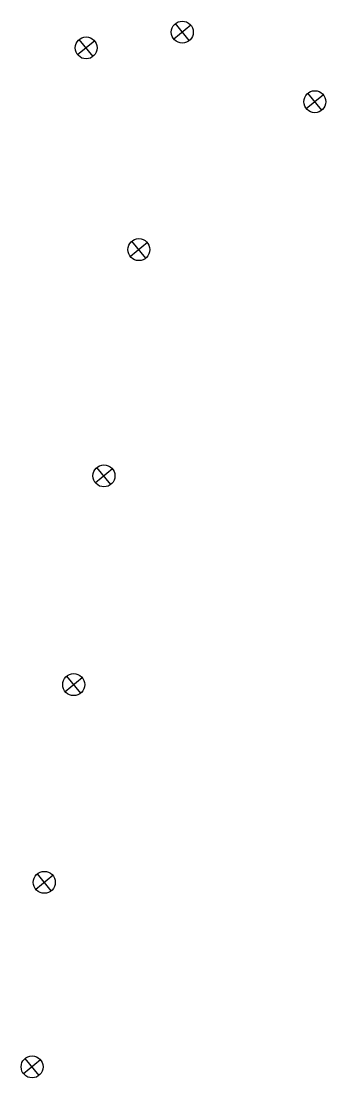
# Model space of a CAD drawing. Extents: x -89 to 5382, y -1889 to 1299.
# Drawn here: x 5362.3 to 5381.9, y -1889.1 to -1821.3 of the extents above.
import ezdxf

# ---------------------------------------------------------------- set-up
doc = ezdxf.new("R2010")
doc.units = 0
doc.layers.add('locais', color=7, linetype='Continuous')

# ---------------------------------------------------------------- blocks, each defined once
blk = doc.blocks.new('poste')
at = {"layer": 'locais', "color": 10}
for points in [[(7937.13, -5658.95), (7934.95, -5660.74)], [(7936.94, -5660.93), (7935.15, -5658.75)]]:
    blk.add_lwpolyline(points, dxfattribs=at)
blk.add_circle((7936.04, -5659.84), 1.41, dxfattribs=at)

msp = doc.modelspace()

# ---------------------------------------------------------------- block references
at = {"xscale": 0.5, "yscale": 0.5, "zscale": 0.5}
for p in [(1404.651, 1007.892), (1398.491, 1006.882), (1413.143, 1003.43), (1401.867, 993.951), (1399.627, 979.442), (1397.692, 966.057), (1395.809, 953.383), (1395.028, 941.552)]:
    msp.add_blockref('poste', p, dxfattribs=at)

doc.saveas('drawing.dxf')
